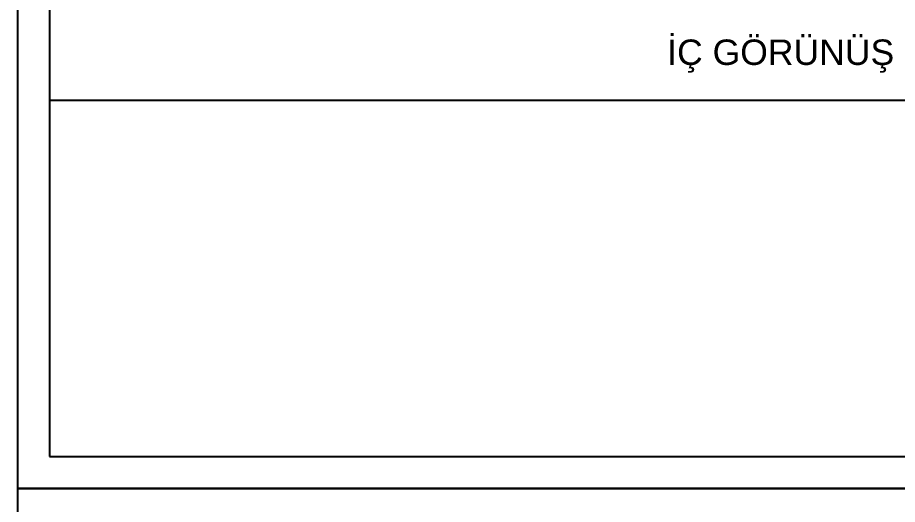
# Model space of a CAD drawing. Header units: millimetres. Extents: x 2046 to 14753, y 2361 to 29276.
# Drawn here: x 9972.7 to 10086.9, y 4139.3 to 4202.5 of the extents above; entities that cross this region are included whole.
import ezdxf

# ---------------------------------------------------------------- set-up
doc = ezdxf.new("R2010")
doc.units = ezdxf.units.MM
doc.styles.get("Standard").update_dxf_attribs({"font": 'arial.ttf'})

msp = doc.modelspace()

# ---------------------------------------------------------------- linework, layer by layer
for p, q in [((9976.789, 4191.779), (10449.544, 4191.779)), ((9976.789, 4145.513), (10449.544, 4145.513))]:
    msp.add_line(p, q)
for points in [[(10453.675, 4141.382), (10453.675, 4327.826), (9972.658, 4327.826), (9972.658, 4141.382), (10453.675, 4141.382)], [(10449.544, 4145.513), (10449.544, 4323.695), (9976.789, 4323.695), (9976.789, 4145.513)], [(10453.675, 3954.938), (10453.675, 4141.382), (9972.658, 4141.382), (9972.658, 3954.938), (10453.675, 3954.938)]]:
    msp.add_lwpolyline(points)

# ---------------------------------------------------------------- texts
at = {"color": 1}
msp.add_text('İÇ GÖRÜNÜŞ', height=3.3047, dxfattribs=at).set_placement((10057.04, 4196.364))

doc.saveas('drawing.dxf')
